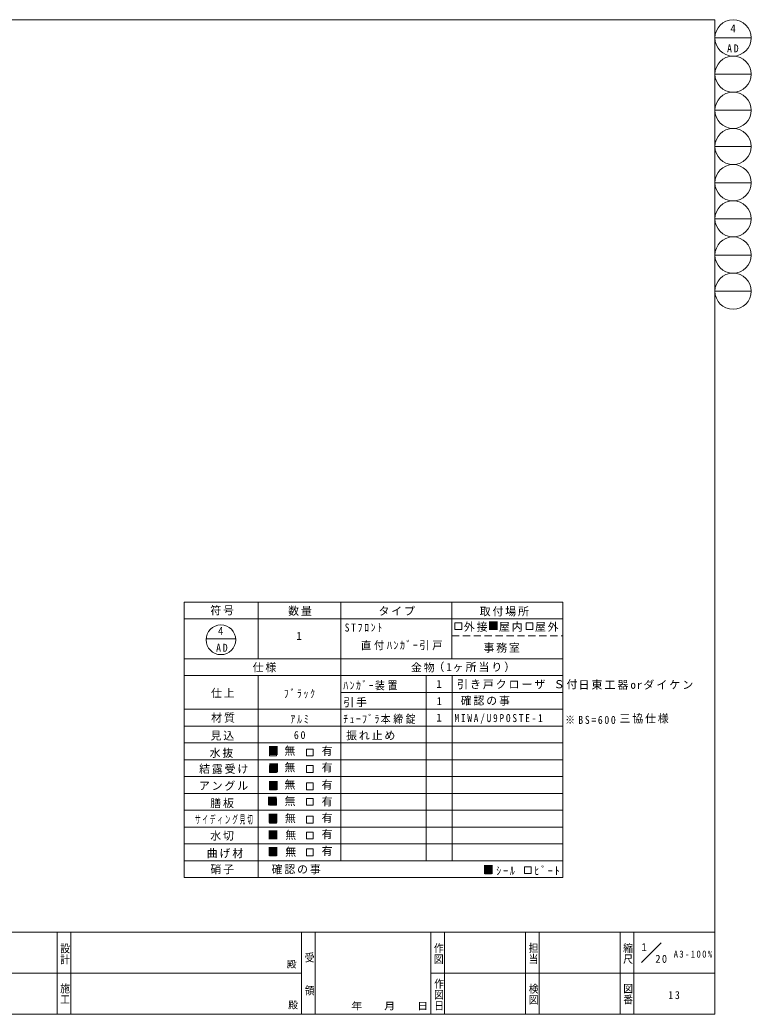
# Model space of a CAD drawing. Units: millimetres at full size, sheet at 1:2, with parts at other scales. Extents: x -822 to 1661, y -1160 to -613.
# Drawn here: x -421 to -19, y -1160 to -613 of the extents above; entities that cross this region are included whole.
import ezdxf
from ezdxf.enums import TextEntityAlignment as Align

# ---------------------------------------------------------------- set-up
doc = ezdxf.new("R2010")
doc.units = ezdxf.units.MM
doc.header["$LTSCALE"] = 2
doc.linetypes.add('DASHED2', pattern=[3, 2, -1])
doc.layers.add('1-3_sunpousen', color=7, linetype='Continuous', lineweight=9)
doc.layers.add('F-E', color=5, linetype='Continuous', lineweight=9)
doc.layers.add('F-7', color=7, linetype='Continuous')
doc.styles.add('@ＭＳ ゴシック', font='')
doc.styles.add('ＭＳ ゴシック', font='')
doc.styles.get('@ＭＳ ゴシック').set_extended_font_data('@MS Gothic')
doc.styles.get('ＭＳ ゴシック').set_extended_font_data('MS Gothic')

msp = doc.modelspace()

# ---------------------------------------------------------------- linework, layer by layer
at = {"layer": '1-3_sunpousen', "color": 5}
for p, q in [((-122.062, -933.365), (-330.122, -933.365)), ((-330.122, -933.365), (-330.122, -1084.734)), ((-289.575, -933.365), (-289.575, -964.521)), ((-244.04, -1075.486), (-244.04, -933.365)), ((-183.051, -933.365), (-183.051, -964.521)), ((-122.062, -1084.734), (-122.062, -933.365)), ((-122.062, -942.612), (-330.122, -942.612)), ((-318.144, -953.51), (-301.872, -953.51)), ((-122.062, -964.521), (-330.122, -964.521)), ((-122.062, -973.768), (-330.122, -973.768)), ((-289.575, -973.768), (-289.575, -1084.734)), ((-197.107, -1075.486), (-197.107, -973.768)), ((-182.924, -1075.486), (-182.924, -973.768)), ((-122.062, -983.015), (-244.04, -983.015)), ((-122.062, -992.262), (-330.122, -992.262)), ((-122.062, -1001.51), (-330.122, -1001.51)), ((-122.062, -1010.757), (-330.122, -1010.757)), ((-122.062, -1020.004), (-330.122, -1020.004)), ((-122.062, -1029.251), (-330.122, -1029.251)), ((-122.062, -1038.498), (-330.122, -1038.498)), ((-122.062, -1047.745), (-330.122, -1047.745)), ((-122.062, -1056.992), (-330.122, -1056.992)), ((-122.062, -1066.24), (-330.122, -1066.24)), ((-122.062, -1075.486), (-330.122, -1075.486)), ((-330.122, -1084.734), (-122.062, -1084.734))]:
    msp.add_line(p, q, dxfattribs=at)
at = {"layer": '1-3_sunpousen', "color": 5, "linetype": 'DASHED2'}
for p, q in [((-183.051, -951.859), (-122.062, -951.859)), ((-330.122, -1084.734), (-122.062, -1084.734))]:
    msp.add_line(p, q, dxfattribs=at)
at = {"layer": '1-3_sunpousen', "color": 5}
for points in [[(-181.35, -948.486), (-177.6, -948.486), (-177.6, -944.736), (-181.35, -944.736)], [(-162.106, -948.486), (-158.356, -948.486), (-158.356, -944.736), (-162.106, -944.736)], [(-142.286, -948.486), (-138.536, -948.486), (-138.536, -944.736), (-142.286, -944.736)], [(-283.284, -1017.856), (-279.534, -1017.856), (-279.534, -1014.106), (-283.284, -1014.106)], [(-263.02, -1017.856), (-259.27, -1017.856), (-259.27, -1014.106), (-263.02, -1014.106)], [(-283.284, -1026.971), (-279.534, -1026.971), (-279.534, -1023.221), (-283.284, -1023.221)], [(-263.02, -1026.971), (-259.27, -1026.971), (-259.27, -1023.221), (-263.02, -1023.221)], [(-283.284, -1036.449), (-279.534, -1036.449), (-279.534, -1032.699), (-283.284, -1032.699)], [(-263.02, -1036.449), (-259.27, -1036.449), (-259.27, -1032.699), (-263.02, -1032.699)], [(-283.284, -1045.021), (-279.534, -1045.021), (-279.534, -1041.271), (-283.284, -1041.271)], [(-263.02, -1045.021), (-259.27, -1045.021), (-259.27, -1041.271), (-263.02, -1041.271)], [(-283.284, -1054.778), (-279.534, -1054.778), (-279.534, -1051.028), (-283.284, -1051.028)], [(-263.02, -1054.778), (-259.27, -1054.778), (-259.27, -1051.028), (-263.02, -1051.028)], [(-283.284, -1063.531), (-279.534, -1063.531), (-279.534, -1059.781), (-283.284, -1059.781)], [(-263.02, -1063.531), (-259.27, -1063.531), (-259.27, -1059.781), (-263.02, -1059.781)], [(-283.284, -1072.778), (-279.534, -1072.778), (-279.534, -1069.028), (-283.284, -1069.028)], [(-263.02, -1072.778), (-259.27, -1072.778), (-259.27, -1069.028), (-263.02, -1069.028)], [(-164.972, -1082.694), (-161.222, -1082.694), (-161.222, -1078.944), (-164.972, -1078.944)], [(-143.196, -1082.505), (-139.446, -1082.505), (-139.446, -1078.755), (-143.196, -1078.755)]]:
    msp.add_lwpolyline(points, close=True, dxfattribs=at)
msp.add_circle((-310.008, -954.096), 8.157, dxfattribs=at)
at = {"layer": 'F-E'}
for p, q in [((-822.442, -613.449), (-38.442, -613.449)), ((-38.442, -613.449), (-38.442, -1159.774)), ((-38.442, -623.389), (-18.562, -623.389)), ((-38.442, -643.269), (-18.562, -643.269)), ((-38.442, -663.149), (-18.562, -663.149)), ((-38.442, -683.029), (-18.562, -683.029)), ((-38.442, -702.909), (-18.562, -702.909)), ((-38.442, -722.789), (-18.562, -722.789)), ((-38.442, -742.669), (-18.562, -742.669)), ((-38.442, -762.549), (-18.562, -762.549)), ((-531.342, -1114.774), (-399.992, -1114.774)), ((-399.992, -1114.774), (-265.642, -1114.774)), ((-265.642, -1114.774), (-90.508, -1114.774)), ((-258.142, -1114.774), (-258.142, -1159.774)), ((-194.642, -1114.774), (-194.642, -1159.774)), ((-187.142, -1114.774), (-187.142, -1159.774)), ((-142.575, -1114.774), (-142.575, -1159.774)), ((-135.075, -1114.774), (-135.075, -1159.774)), ((-90.508, -1114.774), (-38.442, -1114.774)), ((-68.015, -1120.657), (-78.749, -1131.392)), ((-399.992, -1137.274), (-531.342, -1137.274)), ((-265.642, -1137.274), (-399.992, -1137.274)), ((-194.642, -1137.274), (-90.508, -1137.274)), ((-90.508, -1137.274), (-38.442, -1137.274)), ((-38.442, -1159.774), (-822.442, -1159.774))]:
    msp.add_line(p, q, dxfattribs=at)
for points in [[(-399.992, -1114.774), (-399.992, -1137.274), (-399.992, -1159.774)], [(-392.492, -1114.774), (-392.492, -1137.274), (-392.492, -1159.774)], [(-265.642, -1114.774), (-265.642, -1137.274), (-265.642, -1159.774)], [(-90.508, -1114.774), (-90.508, -1137.274), (-90.508, -1159.774)], [(-83.008, -1114.774), (-83.008, -1137.274), (-83.008, -1159.774)]]:
    msp.add_lwpolyline(points, dxfattribs=at)
for centre in [(-28.502, -623.389), (-28.502, -643.269), (-28.502, -663.149), (-28.502, -683.029), (-28.502, -702.909), (-28.502, -722.789), (-28.502, -742.669), (-28.502, -762.549)]:
    msp.add_circle(centre, 9.94, dxfattribs=at)

# ---------------------------------------------------------------- texts
at = {"layer": '1-3_sunpousen', "style": 'ＭＳ ゴシック'}
for s, p in [('■', (-163.276, -949.979)), ('4', (-311.628, -952.739)), ('1', (-268.51, -955.458)), ('1', (-191.582, -981.885)), ('1', (-191.489, -991.305)), ('1', (-191.582, -1000.379)), ('■', (-284.257, -1018.628)), ('無', (-275.082, -1018.605)), ('有', (-254.656, -1018.704)), ('無', (-275.082, -1027.72)), ('有', (-254.656, -1027.819)), ('■', (-284.061, -1028.07)), ('■', (-284.168, -1037.785)), ('無', (-275.082, -1037.198)), ('有', (-254.656, -1037.297)), ('■', (-284.749, -1046.331)), ('無', (-274.978, -1046.285)), ('有', (-254.656, -1046.504)), ('■', (-284.423, -1055.735)), ('無', (-274.827, -1055.711)), ('有', (-254.656, -1055.492)), ('■', (-284.372, -1064.871)), ('無', (-274.608, -1064.918)), ('有', (-254.656, -1064.479)), ('■', (-284.372, -1074.032)), ('無', (-274.608, -1074.164)), ('有', (-254.656, -1073.726)), ('■', (-166.06, -1083.948))]:
    msp.add_text(s, height=4.399, dxfattribs=at).set_placement(p, align=Align.BOTTOM_LEFT)
at = {"layer": '1-3_sunpousen', "char_height": 4.399, "attachment_point": 7, "style": 'ＭＳ ゴシック'}
for s, insert in [('\\T1.17;符号', (-315.803, -940.62)), ('\\T1.17;数量', (-273.037, -940.924)), ('\\T1.17;タイプ', (-223.377, -940.798)), ('\\T1.17;取付場所', (-167.748, -941.222)), ('\\T1.39;\\W0.85;STﾌﾛﾝﾄ', (-241.937, -949.793)), ('\\T1.17;外接', (-176.458, -949.697)), ('\\T1.17;屋内', (-157.214, -949.697)), ('\\T1.17;屋外', (-137.394, -949.697)), ('\\T1.25;\\W0.95;直付ﾊﾝｶﾞｰ引戸', (-233.029, -959.815)), ('\\T1.17;事務室', (-165.7, -961.231)), ('\\T1.36;\\W0.9;AD', (-312.656, -960.679)), ('\\T1.17;仕様', (-292.558, -971.96)), ('\\T1.17;金物', (-205.507, -972.057)), ('\\T1.18;（1ヶ所当り）', (-193.191, -971.848)), ('\\T1.29;\\W0.9;ﾊﾝｶﾞｰ装置', (-242.731, -981.885)), ('\\T1.18;引き戸クローザ\\~Ｓ付', (-180.198, -981.272)), ('\\T1.17;仕上', (-315.461, -986.048)), ('\\T1.38;\\W0.85;ﾌﾞﾗｯｸ', (-275.386, -986.281)), ('\\T1.17;引手', (-242.731, -991.132)), ('\\T1.17;材質', (-315.367, -999.61)), ('\\T1.38;\\W0.9;ｱﾙﾐ', (-271.853, -1000.132)), ('\\T1.27;\\W0.9;ﾁｭｰﾌﾞﾗ本締錠', (-242.731, -1000.379)), ('\\T1.39;\\W0.85;MIWA/U9POSTE-1', (-181.615, -1000.379)), ('\\T1.33;\\W0.9;※BS=600', (-120.753, -1000.379)), ('\\T1.17;見込', (-315.722, -1009.477)), ('\\T1.36;\\W0.9;60', (-269.896, -1008.703)), ('\\T1.17;水抜', (-316.218, -1018.978)), ('\\T1.17;結露受け', (-321.991, -1027.758)), ('\\T1.17;アングル', (-322.105, -1036.973)), ('\\T1.17;膳板', (-315.861, -1046.57)), ('\\T1.33;\\W0.5;サイディング見切', (-324.241, -1055.546)), ('\\T1.17;水切', (-315.886, -1064.468)), ('\\T1.17;曲げ材', (-317.797, -1074.104)), ('\\T1.17;硝子', (-315.751, -1082.898)), ('\\T1.17;確認の事', (-282.18, -1082.915)), ('\\T1.38;\\W0.9;ｼｰﾙ', (-158.628, -1083.382)), ('\\T1.38;\\W0.9;ﾋﾞｰﾄ', (-137.703, -1083.406))]:
    msp.add_mtext(s, dxfattribs=dict(at, insert=insert))
at = {"layer": 'F-7', "style": 'ＭＳ ゴシック'}
msp.add_text('4', height=4.399, dxfattribs=at).set_placement((-29.945, -621.683), align=Align.BOTTOM_LEFT)
at = {"layer": 'F-7', "char_height": 4.399, "attachment_point": 7, "style": 'ＭＳ ゴシック'}
for s, insert in [('\\T1.36;\\W0.9;AD', (-31.797, -631.308)), ('\\T1.19;日東工器orダイケン', (-113.456, -981.54)), ('\\T1.17;確認の事', (-178.217, -990.258)), ('\\T1.17;三協仕様', (-90.922, -1000.081)), ('\\T1.17;振れ止め', (-241.185, -1009.353))]:
    msp.add_mtext(s, dxfattribs=dict(at, insert=insert))
at = {"layer": 'F-E', "color": 7, "style": '@ＭＳ ゴシック', "width": 1.15}
for s, p in [('設計', (-398.854, -1120.576)), ('作図', (-193.449, -1120.432)), ('担当', (-141.373, -1120.348)), ('縮尺', (-89.421, -1120.379)), ('受\u3000\u3000領', (-264.419, -1125.605)), ('作図日', (-193.3, -1139.976)), ('施工', (-398.874, -1142.557)), ('検図', (-141.304, -1142.71)), ('図番', (-89.351, -1142.645))]:
    msp.add_text(s, height=3.849, rotation=270, dxfattribs=at).set_placement(p, align=Align.BOTTOM_LEFT)
at = {"layer": 'F-E', "color": 7, "style": 'ＭＳ ゴシック'}
for s, height, p in [('1', 4.399, (-78.849, -1126.498)), ('殿', 3.849, (-273.847, -1135.419)), ('殿', 3.849, (-273.06, -1157.852))]:
    msp.add_text(s, height=height, dxfattribs=at).set_placement(p, align=Align.BOTTOM_LEFT)
at = {"layer": 'F-E', "color": 7, "style": 'ＭＳ ゴシック', "width": 1.15}
msp.add_text('年\u3000\u3000月\u3000\u3000日', height=3.849, dxfattribs=at).set_placement((-238.358, -1158.4), align=Align.BOTTOM_LEFT)
at = {"layer": 'F-E', "color": 7, "attachment_point": 7, "style": 'ＭＳ ゴシック'}
for s, insert, char_height in [('\\T1.33;\\W0.9;A3-100%', (-61.125, -1128.77), 3.849), ('\\T1.27;\\W0.95;20', (-71.216, -1131.661), 4.399), ('\\T1.36;\\W0.9;13', (-64.107, -1151.573), 4.399)]:
    msp.add_mtext(s, dxfattribs=dict(at, insert=insert, char_height=char_height))

doc.saveas('drawing.dxf')
